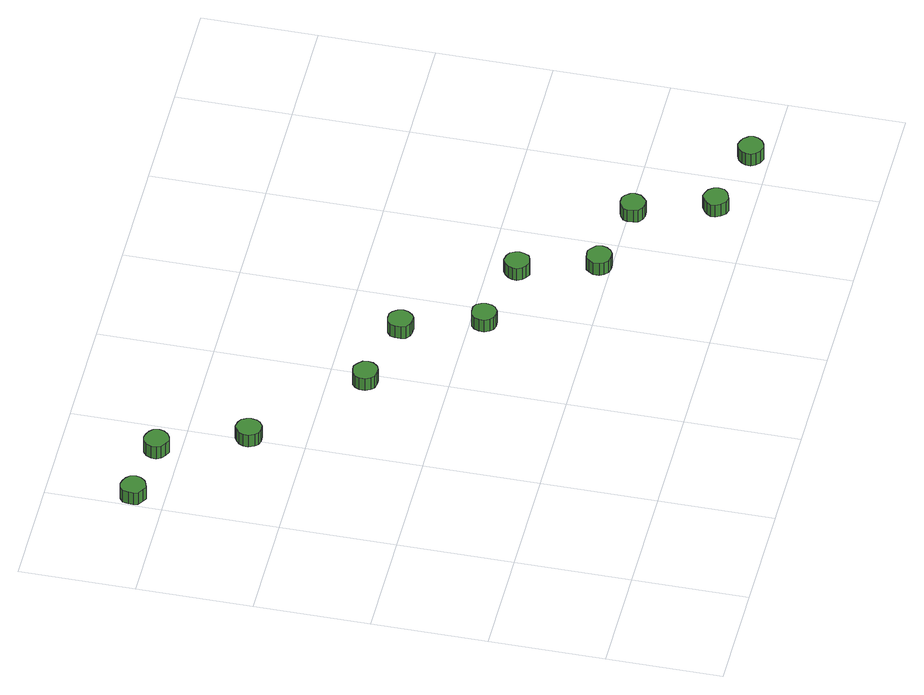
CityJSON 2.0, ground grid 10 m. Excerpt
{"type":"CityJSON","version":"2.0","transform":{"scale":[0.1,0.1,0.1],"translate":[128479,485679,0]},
"CityObjects":{
"tree1":{"type":"SolitaryVegetationObject","attributes":{"function":"something"},"geometry":[{"type":"MultiSurface","lod":"1","boundaries":[[[0,1,2,3,4,5,6,7,8,9,10,11,12,13,14]],[[15,16,17,18,19,20,21,22,23,24,25,26,27,28,29]],[[0,29,28,1]],[[1,28,27,2]],[[2,27,26,3]],[[3,26,25,4]],[[4,25,24,5]],[[5,24,23,6]],[[6,23,22,7]],[[7,22,21,8]],[[8,21,20,9]],[[9,20,19,10]],[[10,19,18,11]],[[11,18,17,12]],[[12,17,16,13]],[[13,16,15,14]],[[14,15,29,0]]]}]},
"tree2":{"type":"SolitaryVegetationObject","attributes":{"function":"something"},"geometry":[{"type":"MultiSurface","lod":"1","boundaries":[[[30,31,32,33,34,35,36,37,38,39,40,41,42,43,44]],[[45,46,47,48,49,50,51,52,53,54,55,56,57,58,59]],[[30,59,58,31]],[[31,58,57,32]],[[32,57,56,33]],[[33,56,55,34]],[[34,55,54,35]],[[35,54,53,36]],[[36,53,52,37]],[[37,52,51,38]],[[38,51,50,39]],[[39,50,49,40]],[[40,49,48,41]],[[41,48,47,42]],[[42,47,46,43]],[[43,46,45,44]],[[44,45,59,30]]]}]},
"tree3":{"type":"SolitaryVegetationObject","attributes":{"function":"something"},"geometry":[{"type":"MultiSurface","lod":"1","boundaries":[[[60,61,62,63,64,65,66,67,68,69,70,71,72,73,74]],[[75,76,77,78,79,80,81,82,83,84,85,86,87,88,89]],[[60,89,88,61]],[[61,88,87,62]],[[62,87,86,63]],[[63,86,85,64]],[[64,85,84,65]],[[65,84,83,66]],[[66,83,82,67]],[[67,82,81,68]],[[68,81,80,69]],[[69,80,79,70]],[[70,79,78,71]],[[71,78,77,72]],[[72,77,76,73]],[[73,76,75,74]],[[74,75,89,60]]]}]},
"tree4":{"type":"SolitaryVegetationObject","attributes":{"function":"something"},"geometry":[{"type":"MultiSurface","lod":"1","boundaries":[[[90,91,92,93,94,95,96,97,98,99,100,101,102,103,104]],[[105,106,107,108,109,110,111,112,113,114,115,116,117,118,119]],[[90,119,118,91]],[[91,118,117,92]],[[92,117,116,93]],[[93,116,115,94]],[[94,115,114,95]],[[95,114,113,96]],[[96,113,112,97]],[[97,112,111,98]],[[98,111,110,99]],[[99,110,109,100]],[[100,109,108,101]],[[101,108,107,102]],[[102,107,106,103]],[[103,106,105,104]],[[104,105,119,90]]]}]},
"tree5":{"type":"SolitaryVegetationObject","attributes":{"function":"something"},"geometry":[{"type":"MultiSurface","lod":"1","boundaries":[[[120,121,122,123,124,125,126,127,128,129,130,131,132,133,134]],[[135,136,137,138,139,140,141,142,143,144,145,146,147,148,149]],[[120,149,148,121]],[[121,148,147,122]],[[122,147,146,123]],[[123,146,145,124]],[[124,145,144,125]],[[125,144,143,126]],[[126,143,142,127]],[[127,142,141,128]],[[128,141,140,129]],[[129,140,139,130]],[[130,139,138,131]],[[131,138,137,132]],[[132,137,136,133]],[[133,136,135,134]],[[134,135,149,120]]]}]},
"tree6":{"type":"SolitaryVegetationObject","attributes":{"function":"something"},"geometry":[{"type":"MultiSurface","lod":"1","boundaries":[[[150,151,152,153,154,155,156,157,158,159,160,161,162,163,164]],[[165,166,167,168,169,170,171,172,173,174,175,176,177,178,179]],[[150,179,178,151]],[[151,178,177,152]],[[152,177,176,153]],[[153,176,175,154]],[[154,175,174,155]],[[155,174,173,156]],[[156,173,172,157]],[[157,172,171,158]],[[158,171,170,159]],[[159,170,169,160]],[[160,169,168,161]],[[161,168,167,162]],[[162,167,166,163]],[[163,166,165,164]],[[164,165,179,150]]]}]},
"tree7":{"type":"SolitaryVegetationObject","attributes":{"function":"something"},"geometry":[{"type":"MultiSurface","lod":"1","boundaries":[[[180,181,182,183,184,185,186,187,188,189,190,191,192,193,194]],[[195,196,197,198,199,200,201,202,203,204,205,206,207,208,209]],[[180,209,208,181]],[[181,208,207,182]],[[182,207,206,183]],[[183,206,205,184]],[[184,205,204,185]],[[185,204,203,186]],[[186,203,202,187]],[[187,202,201,188]],[[188,201,200,189]],[[189,200,199,190]],[[190,199,198,191]],[[191,198,197,192]],[[192,197,196,193]],[[193,196,195,194]],[[194,195,209,180]]]}]},
"tree8":{"type":"SolitaryVegetationObject","attributes":{"function":"something"},"geometry":[{"type":"MultiSurface","lod":"1","boundaries":[[[210,211,212,213,214,215,216,217,218,219,220,221,222,223,224]],[[225,226,227,228,229,230,231,232,233,234,235,236,237,238,239]],[[210,239,238,211]],[[211,238,237,212]],[[212,237,236,213]],[[213,236,235,214]],[[214,235,234,215]],[[215,234,233,216]],[[216,233,232,217]],[[217,232,231,218]],[[218,231,230,219]],[[219,230,229,220]],[[220,229,228,221]],[[221,228,227,222]],[[222,227,226,223]],[[223,226,225,224]],[[224,225,239,210]]]}]},
"tree9":{"type":"SolitaryVegetationObject","attributes":{"function":"something"},"geometry":[{"type":"MultiSurface","lod":"1","boundaries":[[[240,241,242,243,244,245,246,247,248,249,250,251,252,253,254]],[[255,256,257,258,259,260,261,262,263,264,265,266,267,268,269]],[[240,269,268,241]],[[241,268,267,242]],[[242,267,266,243]],[[243,266,265,244]],[[244,265,264,245]],[[245,264,263,246]],[[246,263,262,247]],[[247,262,261,248]],[[248,261,260,249]],[[249,260,259,250]],[[250,259,258,251]],[[251,258,257,252]],[[252,257,256,253]],[[253,256,255,254]],[[254,255,269,240]]]}]},
"tree10":{"type":"SolitaryVegetationObject","attributes":{"function":"something"},"geometry":[{"type":"MultiSurface","lod":"1","boundaries":[[[270,271,272,273,274,275,276,277,278,279,280,281,282,283,284]],[[285,286,287,288,289,290,291,292,293,294,295,296,297,298,299]],[[270,299,298,271]],[[271,298,297,272]],[[272,297,296,273]],[[273,296,295,274]],[[274,295,294,275]],[[275,294,293,276]],[[276,293,292,277]],[[277,292,291,278]],[[278,291,290,279]],[[279,290,289,280]],[[280,289,288,281]],[[281,288,287,282]],[[282,287,286,283]],[[283,286,285,284]],[[284,285,299,270]]]}]},
"tree11":{"type":"SolitaryVegetationObject","attributes":{"function":"something"},"geometry":[{"type":"MultiSurface","lod":"1","boundaries":[[[300,301,302,303,304,305,306,307,308,309,310,311,312,313,314]],[[315,316,317,318,319,320,321,322,323,324,325,326,327,328,329]],[[300,329,328,301]],[[301,328,327,302]],[[302,327,326,303]],[[303,326,325,304]],[[304,325,324,305]],[[305,324,323,306]],[[306,323,322,307]],[[307,322,321,308]],[[308,321,320,309]],[[309,320,319,310]],[[310,319,318,311]],[[311,318,317,312]],[[312,317,316,313]],[[313,316,315,314]],[[314,315,329,300]]]}]}
},
"vertices":[
[23,427,19],[22,432,19],[19,435,19],[15,437,19],[11,438,19],[7,437,19],[3,434,19],[2,429,19],[2,425,19],[3,421,19],[7,418,19],[11,416,19],[15,417,19],[19,419,19],[22,423,19],[22,423,6],[19,419,6],[15,417,6],[11,416,6],[7,418,6],[3,421,6],[2,425,6],[2,429,6],[3,434,6],[7,437,6],[11,438,6],[15,437,6],[19,435,6],[22,432,6],[23,427,6],
[81,420,21],[80,425,21],[77,428,21],[73,430,21],[69,431,21],[65,430,21],[61,427,21],[59,422,21],[59,418,21],[61,414,21],[65,411,21],[69,409,21],[73,410,21],[77,412,21],[80,416,21],[80,416,8],[77,412,8],[73,410,8],[69,409,8],[65,411,8],[61,414,8],[59,418,8],[59,422,8],[61,427,8],[65,430,8],[69,431,8],[73,430,8],[77,428,8],[80,425,8],[81,420,8],
[113,349,19],[112,353,19],[110,357,19],[106,359,19],[101,360,19],[97,358,19],[94,355,19],[92,351,19],[92,347,19],[94,342,19],[97,339,19],[101,338,19],[106,338,19],[110,341,19],[112,344,19],[112,344,6],[110,341,6],[106,338,6],[101,338,6],[97,339,6],[94,342,6],[92,347,6],[92,351,6],[94,355,6],[97,358,6],[101,360,6],[106,359,6],[110,357,6],[112,353,6],[113,349,6],
[203,269,19],[202,274,19],[199,277,19],[195,280,19],[191,280,19],[186,279,19],[183,276,19],[181,272,19],[181,267,19],[183,263,19],[186,260,19],[191,259,19],[195,259,19],[199,261,19],[202,265,19],[202,265,6],[199,261,6],[195,259,6],[191,259,6],[186,260,6],[183,263,6],[181,267,6],[181,272,6],[183,276,6],[186,279,6],[191,280,6],[195,280,6],[199,277,6],[202,274,6],[203,269,6],
[270,254,20],[269,259,20],[266,263,20],[263,265,20],[258,265,20],[254,264,20],[250,261,20],[249,257,20],[249,252,20],[250,248,20],[254,245,20],[258,244,20],[263,244,20],[266,246,20],[269,250,20],[269,250,7],[266,246,7],[263,244,7],[258,244,7],[254,245,7],[250,248,7],[249,252,7],[249,257,7],[250,261,7],[254,264,7],[258,265,7],[263,265,7],[266,263,7],[269,259,7],[270,254,7],
[294,189,19],[293,193,19],[291,197,19],[287,199,19],[282,199,19],[278,198,19],[275,195,19],[273,191,19],[273,186,19],[275,182,19],[278,179,19],[282,178,19],[287,178,19],[291,181,19],[293,184,19],[293,184,6],[291,181,6],[287,178,6],[282,178,6],[278,179,6],[275,182,6],[273,186,6],[273,191,6],[275,195,6],[278,198,6],[282,199,6],[287,199,6],[291,197,6],[293,193,6],[294,189,6],
[360,175,21],[359,179,21],[357,183,21],[353,185,21],[348,186,21],[344,184,21],[341,181,21],[339,177,21],[339,173,21],[341,169,21],[344,166,21],[348,164,21],[353,165,21],[357,167,21],[359,171,21],[359,171,8],[357,167,8],[353,165,8],[348,164,8],[344,166,8],[341,169,8],[339,173,8],[339,177,8],[341,181,8],[344,184,8],[348,186,8],[353,185,8],[357,183,8],[359,179,8],[360,175,8],
[384,110,19],[383,115,19],[380,118,19],[376,121,19],[372,121,19],[367,120,19],[364,117,19],[362,113,19],[362,108,19],[364,104,19],[367,101,19],[372,100,19],[376,100,19],[380,102,19],[383,106,19],[383,106,6],[380,102,6],[376,100,6],[372,100,6],[367,101,6],[364,104,6],[362,108,6],[362,113,6],[364,117,6],[367,120,6],[372,121,6],[376,121,6],[380,118,6],[383,115,6],[384,110,6],
[451,97,21],[450,101,21],[447,105,21],[444,107,21],[439,107,21],[435,106,21],[431,103,21],[430,99,21],[430,94,21],[431,90,21],[435,87,21],[439,86,21],[444,86,21],[447,89,21],[450,92,21],[450,92,8],[447,89,8],[444,86,8],[439,86,8],[435,87,8],[431,90,8],[430,94,8],[430,99,8],[431,103,8],[435,106,8],[439,107,8],[444,107,8],[447,105,8],[450,101,8],[451,97,8],
[474,31,20],[473,35,20],[470,39,20],[466,41,20],[462,42,20],[458,40,20],[454,37,20],[452,33,20],[452,29,20],[454,25,20],[458,21,20],[462,20,20],[466,21,20],[470,23,20],[473,26,20],[473,26,7],[470,23,7],[466,21,7],[462,20,7],[458,21,7],[454,25,7],[452,29,7],[452,33,7],[454,37,7],[458,40,7],[462,42,7],[466,41,7],[470,39,7],[473,35,7],[474,31,7],
[541,16,21],[540,20,21],[537,24,21],[533,26,21],[529,27,21],[524,25,21],[521,22,21],[519,18,21],[519,14,21],[521,10,21],[524,7,21],[529,5,21],[533,6,21],[537,8,21],[540,12,21],[540,12,8],[537,8,8],[533,6,8],[529,5,8],[524,7,8],[521,10,8],[519,14,8],[519,18,8],[521,22,8],[524,25,8],[529,27,8],[533,26,8],[537,24,8],[540,20,8],[541,16,8]
]}
